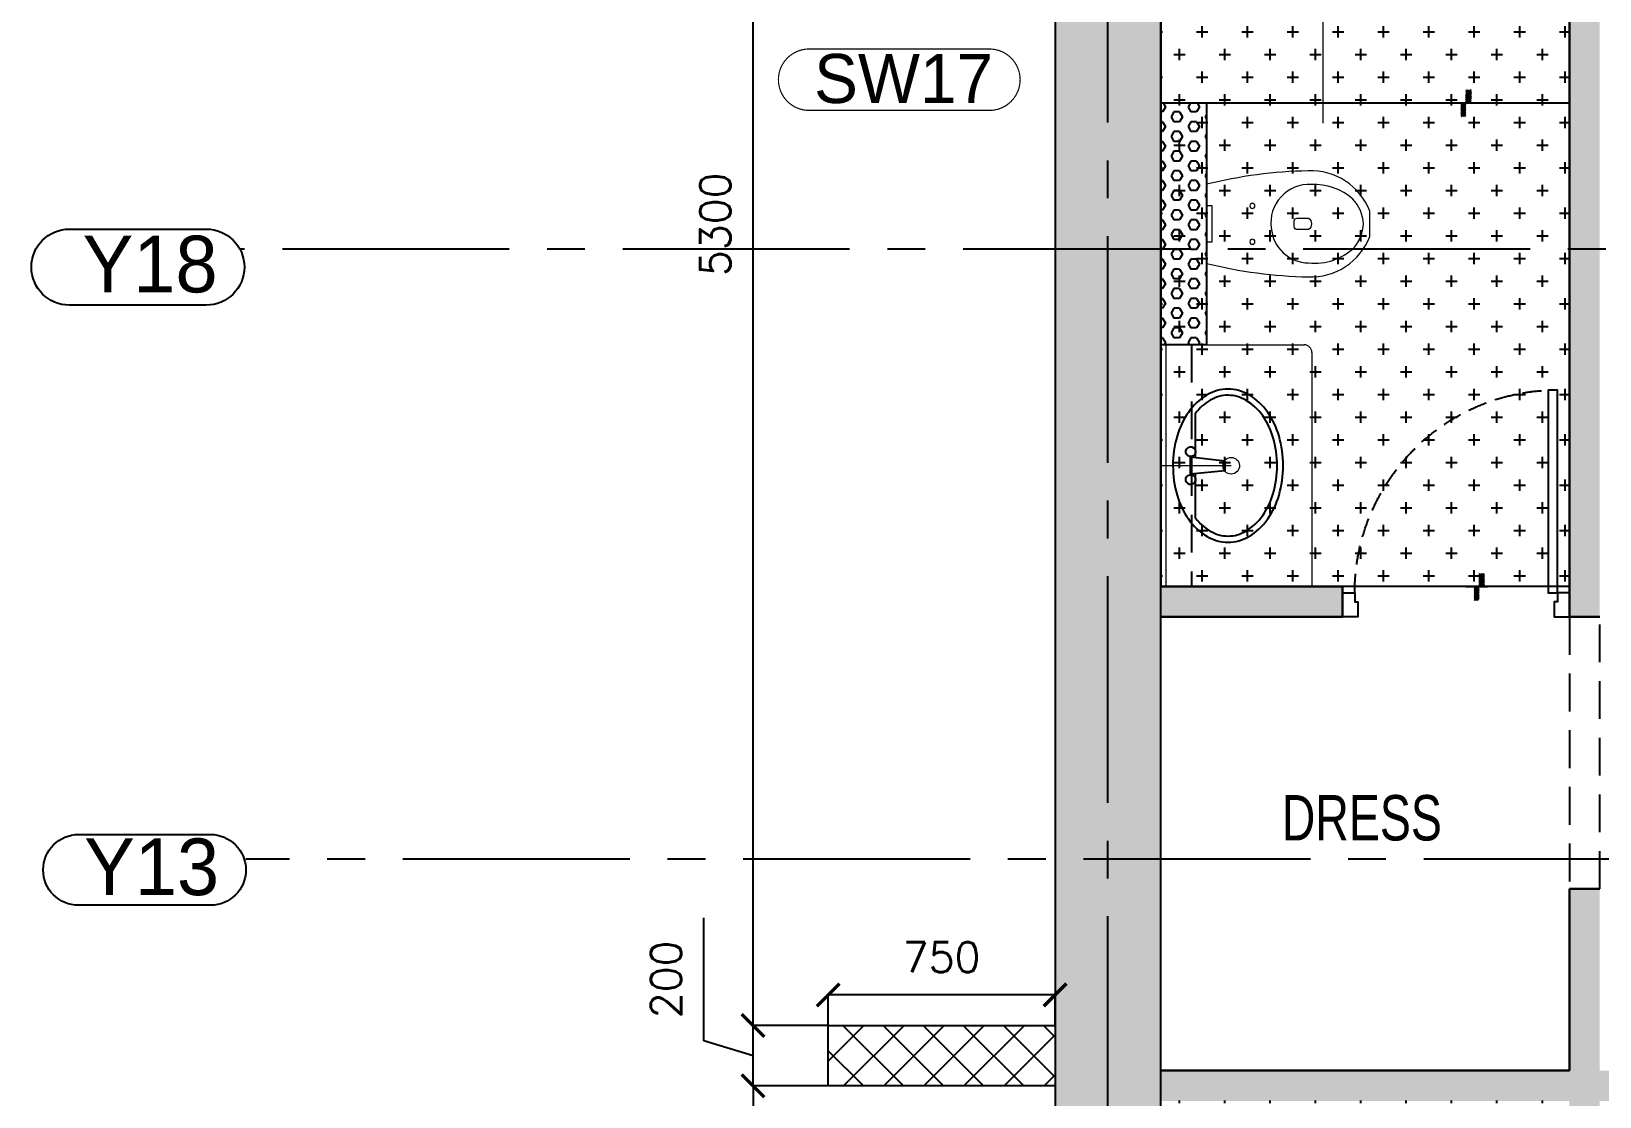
# Model space of a CAD drawing. Header units: millimetres. Extents: x 1181448 to 1317632, y -5734806 to -5633961.
# Drawn here: x 1181448 to 1186633, y -5714835 to -5711312 of the extents above; entities that cross this region are included whole.
import ezdxf

# ---------------------------------------------------------------- set-up
doc = ezdxf.new("R2010")
doc.units = ezdxf.units.MM
doc.header["$LTSCALE"] = 1000
doc.header["$MEASUREMENT"] = 0
for name, pattern in [('3BHK-A$1$( Hidden )', [0.375, 0.25, -0.125]), ('3BHK-A$1$AUDIT_D_120904163729-0', [0]), ('3BHK-A$1$HIDDEN', [0.375, 0.25, -0.125]), ('AUDIT_D_120904163729-0', [0]), ('T8(T9 IS SIMILAR) - TYPICAL FLOOR ELEVATION$1$AUDIT_D_120904163729-0', [0]), ('T8(T9 IS SIMILAR) - TYPICAL FLOOR ELEVATION$1$HIDDEN', [0.375, 0.25, -0.125]), ('T8_PROFILE SECTIONS$0$HIDDEN', [0.375, 0.25, -0.125]), ('T8_PROFILE SECTIONS$0$PHANTOM2', [1.25, 0.625, -0.125, 0.125, -0.125, 0.125, -0.125]), ('T8_REFUGE COLUMNS$0$AUDIT_D_120904163729-0', [0]), ('T8_REFUGE COLUMNS$0$CENTER2', [1.125, 0.75, -0.125, 0.125, -0.125])]:
    doc.linetypes.add(name, pattern=pattern)
doc.layers.get('0').update_dxf_attribs({"linetype": 'AUDIT_D_120904163729-0'})
for name, color, linetype in [('3BHK-A$0$$1$LEDGE WALL', 5, 'Continuous'), ('3BHK-A$0$A-DOOR-FULL', 2, 'Continuous'), ('3BHK-A$0$A-SANITARY', 2, 'Continuous'), ('3BHK-A$0$a-tile drop', 3, 'Continuous'), ('3BHK-A$0$APT PLANS-typ$0$TILEDROP', 3, 'Continuous'), ('3BHK-A$0$ELEV.', 5, 'Continuous'), ('3BHK-A$0$LEDGE WALL', 5, 'Continuous'), ('3BHK-A$1$A-HATCH -160', 251, '3BHK-A$1$AUDIT_D_120904163729-0'), ('3BHK-A$1$A-TOI SUNK 50MM', 8, 'Continuous'), ('3BHK-A$1$CUT-OUT', 49, 'Continuous'), ('A_dim', 1, 'Continuous'), ('T8(T9 IS SIMILAR) - REFUGE FLOOR$1$A_rail', 253, 'Continuous'), ('T8(T9 IS SIMILAR) - TYPICAL FLOOR ELEVATION$0$A-DIM', 1, 'T8(T9 IS SIMILAR) - TYPICAL FLOOR ELEVATION$1$AUDIT_D_120904163729-0'), ('T8(T9 IS SIMILAR) - TYPICAL FLOOR ELEVATION$1$A-WALL HATCH', 252, 'T8(T9 IS SIMILAR) - TYPICAL FLOOR ELEVATION$1$AUDIT_D_120904163729-0'), ('T8(T9 IS SIMILAR) - TYPICAL FLOOR ELEVATION$1$A-WALL-FEATURES', 6, 'T8(T9 IS SIMILAR) - TYPICAL FLOOR ELEVATION$1$AUDIT_D_120904163729-0'), ('T8_PROFILE SECTIONS$0$A-PROFILE SECTIONS', 81, 'T8_PROFILE SECTIONS$0$PHANTOM2'), ('T8_REFUGE COLUMNS$0$A-CENTERLINE', 193, 'T8_REFUGE COLUMNS$0$CENTER2'), ('T8_REFUGE COLUMNS$0$A-COLUMN GRID NUMBERING', 4, 'T8_REFUGE COLUMNS$0$AUDIT_D_120904163729-0'), ('T8_REFUGE COLUMNS$1$A-RCC COLS', 3, 'Continuous')]:
    doc.layers.add(name, color=color, linetype=linetype)
for name, color, linetype, lineweight in [('3BHK-A$0$a-Text', 4, 'Continuous', 0), ('3BHK-A$1$a-TOI-fixtures', 251, 'Continuous', 0), ('3BHK-A$1$A-WALL- 160', 6, 'Continuous', 30), ('T8(T9 IS SIMILAR) - REFUGE FLOOR$0$D&W', 8, 'Continuous', 25), ('T8_REFUGE COLUMNS$0$A-COLUMN NO size reduce', 81, 'Continuous', 25)]:
    doc.layers.add(name, color=color, linetype=linetype, lineweight=lineweight)
doc.layers.add('T8_REFUGE COLUMNS$0$COL-HATCH', color=7, linetype='Continuous', lineweight=25, true_color=0xa3a3a3)
doc.styles.add('3BHK-A$0$ARIAL ARROW', font='swisscl.ttf')
doc.styles.add('T8(T9 IS SIMILAR) - TYPICAL FLOOR ELEVATION$0$Romans 1', font='romans.shx', dxfattribs={"height": 100})
doc.styles.add('T8_REFUGE COLUMNS$0$STANDARD', font='GOTHIC.TTF')
doc.dimstyles.new('T8(T9 IS SIMILAR) - TYPICAL FLOOR ELEVATION$0$ALPINE S', dxfattribs={"dimscale": 0, "dimtxt": 100, "dimasz": 75, "dimexe": 0, "dimexo": 0, "dimgap": 75, "dimtad": 1, "dimdec": 0, "dimzin": 0, "dimdsep": 46, "dimtxsty": 'T8(T9 IS SIMILAR) - TYPICAL FLOOR ELEVATION$0$Romans 1', "dimblk": 'T8(T9 IS SIMILAR) - TYPICAL FLOOR ELEVATION$0$_ArchTick', "dimcen": 0.09, "dimclrd": 256, "dimclre": 256, "dimclrt": 7, "dimadec": 0, "dimazin": 0, "dimtfac": 1, "dimtdec": 0, "dimtofl": 0, "dimtmove": 1, "dimatfit": 0, "dimldrblk": 'T8(T9 IS SIMILAR) - TYPICAL FLOOR ELEVATION$0$_Open90', "dimfxl": 1, "dimtolj": 1, "dimtzin": 0, "dimarcsym": 0})

# ---------------------------------------------------------------- blocks, each defined once
blk = doc.blocks.new('T8_REFUGE COLUMNS')
at = {"layer": 'T8_REFUGE COLUMNS$0$COL-HATCH', "linetype": 'ByBlock'}
h = blk.add_hatch(color=256, dxfattribs=at)
h.dxf.hatch_style = 1
h.paths.add_polyline_path([(1184832.1, -5718799.9), (1185182.1, -5718799.9), (1185182.1, -5709299.9), (1184832.1, -5709299.9)])
at = {"layer": 'T8_REFUGE COLUMNS$0$A-CENTERLINE'}
for p, q in [((1185007.1, -5719488.7), (1185007.1, -5698299.6)), ((1223527.8, -5712032.4), (1182137.1, -5712032.4)), ((1229551.2, -5714049.9), (1182156.9, -5714049.9))]:
    blk.add_line(p, q, dxfattribs=at)
at = {"layer": 'T8_REFUGE COLUMNS$0$A-COLUMN GRID NUMBERING', "linetype": 'ByBlock'}
for points in [[(1181573.6, -5712217.4, -1), (1181573.6, -5711965.8), (1182026.1, -5711965.8, -1), (1182026.1, -5712217.4)], [(1181604.1, -5714202.5, -1), (1181604.1, -5713968.1), (1182039.7, -5713968.1, -1), (1182039.7, -5714202.5)]]:
    blk.add_lwpolyline(points, format="xyb", close=True, dxfattribs=at)
at = {"layer": 'T8_REFUGE COLUMNS$0$A-COLUMN NO size reduce', "linetype": 'ByBlock', "const_width": 3.9}
blk.add_lwpolyline([(1184019.1, -5711573.3, -1), (1184019.1, -5711370.1), (1184615, -5711370.1, -1), (1184615, -5711573.3)], format="xyb", close=True, dxfattribs=at)
at = {"layer": 'T8_REFUGE COLUMNS$1$A-RCC COLS', "linetype": 'ByBlock'}
blk.add_lwpolyline([(1184832.1, -5718799.9), (1185182.1, -5718799.9), (1185182.1, -5709299.9), (1184832.1, -5709299.9)], close=True, dxfattribs=at)
at = {"layer": 'T8_REFUGE COLUMNS$0$A-COLUMN GRID NUMBERING', "linetype": 'ByBlock', "char_height": 187.5, "attachment_point": 1, "style": 'T8_REFUGE COLUMNS$0$STANDARD'}
for s, insert in [('Y18', (1181617.4, -5711987.7)), ('Y13', (1181622.4, -5713981.4))]:
    blk.add_mtext_dynamic_manual_height_columns(s, width=444.685, gutter_width=500, heights=[0], dxfattribs=dict(at, insert=insert))
at = {"layer": 'T8_REFUGE COLUMNS$0$A-COLUMN NO size reduce', "linetype": 'ByBlock', "insert": (1184035.4, -5711386.4), "char_height": 162.5, "attachment_point": 1, "style": 'T8_REFUGE COLUMNS$0$STANDARD'}
blk.add_mtext_dynamic_manual_height_columns('SW17', width=444.685, gutter_width=500, heights=[0], dxfattribs=at)
blk = doc.blocks.new('*U452')
for points in [[(-710, 0), (-670, 0), (-670, 30), (-660, 30), (-660, 80), (-710, 80)], [(40, 0), (0, 0), (0, 30), (-10, 30), (-10, 80), (40, 80)], [(0, 0), (0, -670), (-30, -670), (-30, 0)]]:
    blk.add_lwpolyline(points, close=True)
at = {"color": 0, "linetype": 'ByBlock', "ltscale": 0.25}
blk.add_arc((1, 0.4), 671, 180.0347, 267.627, dxfattribs=at)
blk = doc.blocks.new('3BHK-A$0$EWC 1-flat-3')
at = {"layer": '3BHK-A$1$a-TOI-fixtures', "ltscale": 1.5}
blk.add_line((130.9, 0), (-130.9, 0), dxfattribs=at)
for points in [[(-130.9, 0, -0.055103), (-175.3, 336.2, -0.321827), (-41.6, 540), (41.6, 540, -0.321827), (175.3, 336.2, -0.055103), (130.9, 0, -27.681239)], [(-13.2, 214.3, -0.391448), (-129.3, 337.7, -0.224585), (-76.1, 489.9, -0.160675), (0, 518.7, -0.183016), (81.6, 484.1, -0.201424), (130, 346.4, -0.474507), (-13.2, 214.3, -2.927417)], [(-9.5, 290.2), (9.5, 290.2, 0.414214), (18.9, 299.7), (18.9, 337.6, 0.5), (-18.9, 337.6), (-18.9, 299.7, 0.414214), (-9.5, 290.2, 0.530498)]]:
    blk.add_lwpolyline(points, format="xyb", dxfattribs=at)
at = {"layer": '3BHK-A$1$a-TOI-fixtures'}
blk.add_lwpolyline([(-59.2, 0), (-59.2, 18.9), (59.2, 18.9), (59.2, 0)], close=True, dxfattribs=at)
at = {"layer": '3BHK-A$1$a-TOI-fixtures', "ltscale": 1.5}
for centre in [(-59.2, 151.6), (59.2, 151.6)]:
    blk.add_circle(centre, 8.31, dxfattribs=at)
blk = doc.blocks.new('3BHK-A$0$TILE DROP -x')
at = {"layer": '3BHK-A$0$APT PLANS-typ$0$TILEDROP'}
h = blk.add_hatch(dxfattribs=at)
h.set_pattern_fill('ACET-2D-ANSI31', color=8, scale=90, angle=90, style=0)
h.set_pattern_definition([(135, (-851695.914, 5365039.183), (-7.954951288, -7.954951288), [])])
h.paths.add_polyline_path([(-58324, -19206), (-58324, -19024), (-58262, -19024), (-58262, -19206)])
edge = h.paths.add_edge_path()
edge.add_line((-58324, -19381), (-58394, -19381))
edge.add_line((-58324, -19206), (-58324, -19381))
edge.add_line((-58393, -19206), (-58324, -19206))
edge.add_line((-58393, -19381), (-58393, -19206))
at = {"layer": '3BHK-A$0$APT PLANS-typ$0$TILEDROP', "color": 1}
blk.add_line((-58154, -19206), (-58434, -19206), dxfattribs=at)
at = {"layer": '3BHK-A$0$APT PLANS-typ$0$TILEDROP', "color": 20, "const_width": 10}
for points in [[(-58262, -19206), (-58262, -19024)], [(-58324, -19381), (-58324, -19206)], [(-58324, -19206), (-58262, -19206)]]:
    blk.add_lwpolyline(points, dxfattribs=at)
blk = doc.blocks.new('3BHK-A$0$WB1-flat-1')
at = {"layer": '3BHK-A$0$A-SANITARY', "color": 251, "ltscale": 1000}
for p, q in [((-1779491.7, 190118), (-1779491.7, 190265.4)), ((-1779507.9, 190061.5), (-1779507.9, 190121.4)), ((-1779394.5, 190106.8), (-1779507.9, 190119.9)), ((-1779394.5, 190074.4), (-1779507.9, 190063)), ((-1779491.7, 189917.5), (-1779491.7, 190064.6))]:
    blk.add_line(p, q, dxfattribs=at)
at = {"layer": '3BHK-A$0$A-SANITARY', "color": 251}
blk.add_line((-1779394.5, 190106.8), (-1779394.5, 190074.4), dxfattribs=at)
for centre, major_axis, start_param, end_param in [((-1779384.1, 190209.6), (130.8, -33.3), 1.820103, 2.357157), ((-1779384.1, 190209.6), (130.3, -35), 1.296313, 1.833367), ((-1779350.3, 190152.9), (193.2, -55.2), 2.386204, 2.812145), ((-1779350.3, 190152.9), (175.1, -44.6), 2.357412, 2.719312), ((-1779384.1, 190209.6), (109.6, -33.8), 1.870427, 2.407481), ((-1779384.1, 190209.6), (110.5, -30.5), 1.303226, 1.84028), ((-1779417.8, 190152.9), (175.5, -43.1), 0.84856, 1.274501), ((-1779417.8, 190152.9), (193.7, -53.5), 0.877554, 1.303495), ((-1779296.9, 190115.8), (257.2, -67.9), 2.791732, 3.118985), ((-1779471.3, 190115.8), (236.8, -65.9), 0.552139, 0.879393), ((-1779471.3, 190115.8), (256.4, -70.9), 0.550268, 0.877521), ((-1779212.5, 190091.4), (341.5, -92.8), 3.126498, 3.407047), ((-1779555.7, 190091.4), (320.9, -91.3), 0.277128, 0.557677), ((-1779555.7, 190091.4), (341.3, -93.5), 0.267352, 0.5479), ((-1779507.9, 190137.6), (15.5, -4.6), 0.024765, 6.30795), ((-1779212.5, 190091.4), (340.8, -95.1), -2.869466, -2.588917), ((-1779555.7, 190091.4), (321.9, -87.7), -0.014507, 0.266042), ((-1779555.7, 190091.4), (341.5, -92.8), -0.015048, 0.2655), ((-1779507.9, 190045.3), (15.8, -3.6), -0.04131853858723034, 6.241866768592355), ((-1779296.9, 190067.1), (256.3, -71.3), -2.589745, -2.262492), ((-1779471.3, 190067.1), (237.5, -63.4), -0.34704, -0.019787), ((-1779471.3, 190067.1), (256.9, -69.2), -0.344634, -0.017381), ((-1779417.8, 190030), (173.5, -50.3), -0.751557, -0.325616), ((-1779350.3, 190030), (194, -52.4), -2.26986, -1.84392), ((-1779350.3, 190030), (174.5, -46.9), -2.206968, -1.845068), ((-1779384.1, 189973.2), (110.6, -30.1), -1.842195, -1.305141), ((-1779384.1, 189973.2), (110.2, -31.7), -1.29052, -0.753466), ((-1779417.8, 190030), (193, -55.8), -0.752352, -0.326411), ((-1779384.1, 189973.2), (130.1, -35.9), -1.838416, -1.301362), ((-1779384.1, 189973.2), (130.7, -33.4), -1.320613, -0.783559)]:
    blk.add_ellipse(centre, major_axis=major_axis, ratio=1, start_param=start_param, end_param=end_param, dxfattribs=at)
blk = doc.blocks.new('3BHK-A$0$A$C4C1B68F2-flat-1')
at = {"layer": '3BHK-A$1$a-TOI-fixtures'}
for p, q in [((-412.9, 666.2, 0), (-412.9, -133.8)), ((-412.9, 666.2, 0.1), (60.4, 666.2, 0.1)), ((-397.8, 666.2, 0), (-397.8, -133.8)), ((85.4, 641.2, 0.1), (85.4, -133.8, 0.1)), ((-181.3, 266.2, 0), (-412.9, 266.2, 0)), ((-412.9, -133.8), (85.4, -133.8))]:
    blk.add_line(p, q, dxfattribs=at)
blk.add_arc((60.4, 641.2, 0.1), 25, 0, 90, dxfattribs=at)
blk.add_ellipse((-181.3, 266.2, 0), major_axis=(27.5, 0.4), ratio=1, dxfattribs=at)
at = {"layer": '3BHK-A$1$A-WALL- 160'}
blk.add_blockref('3BHK-A$0$WB1-flat-1', (1779192.5, -189825), dxfattribs=at)
blk = doc.blocks.new('3BHK-A')
at = {"layer": '3BHK-A$0$LEDGE WALL'}
h = blk.add_hatch(dxfattribs=at)
h.set_pattern_fill('HEX', color=8, scale=150, angle=180)
h.paths.add_polyline_path([(1185332.8, -5712348.5), (1185182.8, -5712348.5), (1185182.8, -5711548.5), (1185332.8, -5711548.5)])
at = {"layer": '3BHK-A$1$A-HATCH -160', "linetype": 'ByBlock'}
h = blk.add_hatch(dxfattribs=at)
h.set_pattern_fill('ZIGZAG', color=256, scale=250)
h.set_pattern_definition([(9e-15, (1e-08, 0), (31.25, 31.25), [31.25, -31.25]), (90, (31.25, 0), (-31.25, 31.25), [31.25, -31.25])])
h.paths.add_polyline_path([(1185182.8, -5714749.5), (1186532.7, -5714749.5), (1186532.7, -5714149.5), (1186632.7, -5714149.5), (1186632.7, -5714749.5), (1188712.7, -5714749.5), (1188712.7, -5714049.5), (1189032.5, -5714049.5), (1189032.5, -5714149.5), (1188812.7, -5714149.5), (1188812.7, -5715449.5), (1189032.5, -5715449.5), (1189032.5, -5715549.5), (1188712.7, -5715549.5), (1188712.7, -5714849.5), (1186632.7, -5714849.5), (1186632.7, -5715664.5), (1186532.7, -5715664.5), (1186532.7, -5714849.5), (1185182.8, -5714849.5)])
h.paths.add_polyline_path([(1185182.8, -5713249.5), (1185782.7, -5713249.5), (1185782.7, -5713149.5), (1185182.8, -5713149.5)])
h.paths.add_polyline_path([(1186532.7, -5710699.5), (1186632.7, -5710699.5), (1186632.7, -5713249.5), (1186532.7, -5713249.5)])
h.paths.add_polyline_path([(1186532.7, -5717399.5), (1186632.7, -5717399.5), (1186632.7, -5716414.5), (1186532.7, -5716414.5)])
h.paths.add_polyline_path([(1194902.2, -5715375), (1194082.3, -5715375), (1194082.3, -5715475), (1194902.2, -5715475)])
h.paths.add_polyline_path([(1195782.2, -5715375), (1196682.2, -5715375), (1196682.2, -5715475), (1195782.2, -5715475)])
h.paths.add_polyline_path([(1194132.5, -5714149.9), (1196532.4, -5714149.9), (1196532.4, -5714049.9), (1194132.5, -5714049.9)])
h.paths.add_polyline_path([(1197432.4, -5711800.2), (1197532.4, -5711800.2), (1197532.4, -5714149.9), (1197432.4, -5714149.9)])
h.paths.add_polyline_path([(1198282.4, -5714149.9), (1198958.7, -5714149.9), (1198958.7, -5714049.9), (1198282.4, -5714049.9)])
h.paths.add_polyline_path([(1196871.9, -5720208.6), (1196082.2, -5720209.7), (1196082.3, -5720109.7), (1196082.2, -5720109.7), (1196182.2, -5720109.7), (1196871.9, -5720108.6)])
h.paths.add_polyline_path([(1193397.2, -5709939.9), (1193882.3, -5709939.6), (1193882.3, -5710040.1), (1193397.3, -5710040.1)])
h.paths.add_polyline_path([(1186632.7, -5708554.7), (1187192.3, -5708554.8), (1187192.3, -5708654.7), (1186632.7, -5708654.7)])
h.paths.add_polyline_path([(1194182.3, -5715724), (1194082.3, -5715724), (1194082.3, -5715474), (1194182.3, -5715474)])
at = {"layer": '3BHK-A$1$A-TOI SUNK 50MM'}
h = blk.add_hatch(dxfattribs=at)
h.set_pattern_fill('CROSS', color=256, scale=300, style=0)
h.set_pattern_definition([(9e-15, (-0.65, 1286.84), (75, 75), [37.5, -112.5]), (90, (18.1, 1268.09), (-75, 75), [37.5, -112.5])])
h.paths.add_polyline_path([(1186532.7, -5713148.5), (1185182.4, -5713148.5), (1185182.4, -5710698.5), (1186532.7, -5710698.5)])
h.paths.add_polyline_path([(1185182.4, -5714848.6), (1186532.7, -5714848.6), (1186532.7, -5717398.5), (1185182.4, -5717398.5)])
at = {"layer": '3BHK-A$0$$1$LEDGE WALL', "linetype": '3BHK-A$1$( Hidden )', "ltscale": 0.5}
blk.add_line((1185282.8, -5712348.5, 0), (1185282.8, -5713148.5, 0), dxfattribs=at)
at = {"layer": '3BHK-A$0$ELEV.'}
blk.add_line((1185182.5, -5711548.5, -0.5), (1186532.7, -5711548.5, 0), dxfattribs=at)
at = {"layer": '3BHK-A$0$LEDGE WALL', "elevation": 0}
blk.add_lwpolyline([(1185332.8, -5712348.5), (1185182.8, -5712348.5), (1185182.8, -5711548.5), (1185332.8, -5711548.5)], close=True, dxfattribs=at)
at = {"layer": '3BHK-A$1$A-TOI SUNK 50MM'}
blk.add_line((1186532.7, -5713148.5, 0), (1185782.7, -5713148.5, 0), dxfattribs=at)
at = {"layer": '3BHK-A$1$A-TOI SUNK 50MM', "elevation": 0}
blk.add_lwpolyline([(1186532.7, -5713148.5), (1185182.4, -5713148.5), (1185182.4, -5710698.5), (1186532.7, -5710698.5)], close=True, dxfattribs=at)
at = {"layer": '3BHK-A$1$A-WALL- 160', "linetype": 'ByBlock'}
for p, q in [((1186532.7, -5713248.5, 0), (1186532.7, -5710698.5, 0)), ((1185782.7, -5713148.5, 0), (1185182.8, -5713148.5, 0)), ((1185782.7, -5713248.5, 0), (1185782.7, -5713148.5, 0)), ((1185782.7, -5713248.5, 0), (1185182.8, -5713248.5, 0)), ((1186632.7, -5713248.5, 0), (1186532.7, -5713248.5, 0)), ((1186632.7, -5714148.5, 0), (1186532.7, -5714148.5, 0)), ((1186532.7, -5714148.5, 0), (1186532.7, -5714748.5, 0)), ((1186532.7, -5714748.5, 0), (1185182.8, -5714748.5, 0))]:
    blk.add_line(p, q, dxfattribs=at)
at = {"layer": '3BHK-A$1$CUT-OUT', "linetype": '3BHK-A$1$HIDDEN', "ltscale": 0.5, "elevation": 0}
blk.add_lwpolyline([(1186532.7, -5714148.5), (1186632.7, -5714148.5), (1186632.7, -5713248.5), (1186532.7, -5713248.5)], close=True, dxfattribs=at)
at = {"layer": '3BHK-A$0$A-DOOR-FULL', "linetype": '3BHK-A$1$HIDDEN', "xscale": -1, "rotation": 180}
blk.add_blockref('*U452', (1186492.7, -5713168.5, 0), dxfattribs=at)
at = {"layer": '3BHK-A$0$a-tile drop', "xscale": 0.25, "yscale": 0.25, "zscale": 0.25, "rotation": 180}
for p in [(1171609.7, -5716349.9, 0), (1171653, -5717949.9, 0)]:
    blk.add_blockref('3BHK-A$0$TILE DROP -x', p, dxfattribs=at)
at = {"layer": '3BHK-A$1$a-TOI-fixtures', "extrusion": (0, 0, -1), "zscale": -0.9999999999999998, "rotation": 90}
blk.add_blockref('3BHK-A$0$EWC 1-flat-3', (-1185332.8, -5711948.5, -0.1), dxfattribs=at)
at = {"layer": '3BHK-A$1$a-TOI-fixtures'}
blk.add_blockref('3BHK-A$0$A$C4C1B68F2-flat-1', (1185595.7, -5713014.7), dxfattribs=at)
at = {"layer": '3BHK-A$0$a-Text', "style": '3BHK-A$0$ARIAL ARROW'}
blk.add_text('DRESS', height=150, dxfattribs=at).set_placement((1185581.5, -5713987.9, 0))
blk = doc.blocks.new('T8(T9 IS SIMILAR) - TYPICAL FLOOR ELEVATION$0$_ArchTick')
at = {"color": 0, "linetype": 'ByBlock', "const_width": 0.15}
blk.add_lwpolyline([(-0.5, -0.5), (0.5, 0.5)], dxfattribs=at)
blk = doc.blocks.new('*D2269')
at = {"layer": 'T8(T9 IS SIMILAR) - TYPICAL FLOOR ELEVATION$0$A-DIM', "linetype": 'T8(T9 IS SIMILAR) - TYPICAL FLOOR ELEVATION$1$HIDDEN', "lineweight": -2, "transparency": 16777216}
for p, q in [((1184082.1, -5714599.9), (1184082.1, -5714499.1)), ((1184832.1, -5714599.9), (1184832.1, -5714499.1))]:
    blk.add_line(p, q, dxfattribs=at)
at = {"layer": 'T8(T9 IS SIMILAR) - TYPICAL FLOOR ELEVATION$0$A-DIM', "lineweight": -2, "transparency": 16777216}
blk.add_line((1184832.1, -5714499.1), (1184082.1, -5714499.1), dxfattribs=at)
at = {"layer": 'T8(T9 IS SIMILAR) - TYPICAL FLOOR ELEVATION$0$A-DIM', "linetype": 'ByBlock', "lineweight": -2, "transparency": 16777216, "xscale": 75, "yscale": 75, "zscale": 75, "rotation": 180}
blk.add_blockref('T8(T9 IS SIMILAR) - TYPICAL FLOOR ELEVATION$0$_ArchTick', (1184082.1, -5714499.1), dxfattribs=at)
at = {"layer": 'T8(T9 IS SIMILAR) - TYPICAL FLOOR ELEVATION$0$A-DIM', "linetype": 'ByBlock', "lineweight": -2, "transparency": 16777216, "xscale": 75, "yscale": 75, "zscale": 75}
blk.add_blockref('T8(T9 IS SIMILAR) - TYPICAL FLOOR ELEVATION$0$_ArchTick', (1184832.1, -5714499.1), dxfattribs=at)
at = {"layer": 'T8(T9 IS SIMILAR) - TYPICAL FLOOR ELEVATION$0$A-DIM', "color": 7, "linetype": 'ByBlock', "transparency": 16777216, "insert": (1184457.1, -5714374.1), "char_height": 100, "attachment_point": 5, "style": 'T8(T9 IS SIMILAR) - TYPICAL FLOOR ELEVATION$0$Romans 1'}
blk.add_mtext('\\A1;750', dxfattribs=at)
blk = doc.blocks.new('T8(T9 IS SIMILAR) - TYPICAL FLOOR ELEVATION$0$_Open90')
at = {"color": 0, "linetype": 'ByBlock', "lineweight": -2}
for p, q in [((0, 0), (-1, 0)), ((-0.5, 0.5), (0, 0)), ((0, 0), (-0.5, -0.5))]:
    blk.add_line(p, q, dxfattribs=at)
blk = doc.blocks.new('*D2270')
at = {"layer": 'T8(T9 IS SIMILAR) - TYPICAL FLOOR ELEVATION$0$A-DIM', "lineweight": -2, "transparency": 16777216}
for p, q in [((1183671.1, -5714651.1), (1183671.1, -5714244)), ((1183833.6, -5714599.9), (1183833.6, -5714524.9)), ((1183833.6, -5714799.9), (1183833.6, -5714599.9)), ((1183833.6, -5714699.9), (1183671.1, -5714651.1)), ((1183833.6, -5714799.9), (1183833.6, -5714874.9))]:
    blk.add_line(p, q, dxfattribs=at)
at = {"layer": 'T8(T9 IS SIMILAR) - TYPICAL FLOOR ELEVATION$0$A-DIM', "linetype": 'T8(T9 IS SIMILAR) - TYPICAL FLOOR ELEVATION$1$HIDDEN', "lineweight": -2, "transparency": 16777216}
for p, q in [((1184082.1, -5714599.9), (1183833.6, -5714599.9)), ((1184082.1, -5714799.9), (1183833.6, -5714799.9))]:
    blk.add_line(p, q, dxfattribs=at)
at = {"layer": 'T8(T9 IS SIMILAR) - TYPICAL FLOOR ELEVATION$0$A-DIM', "linetype": 'ByBlock', "lineweight": -2, "transparency": 16777216, "xscale": 75, "yscale": 75, "zscale": 75}
for p, rotation in [((1183833.6, -5714599.9), 270), ((1183833.6, -5714799.9), 90)]:
    blk.add_blockref('T8(T9 IS SIMILAR) - TYPICAL FLOOR ELEVATION$0$_ArchTick', p, dxfattribs=dict(at, rotation=rotation))
at = {"layer": 'T8(T9 IS SIMILAR) - TYPICAL FLOOR ELEVATION$0$A-DIM', "color": 7, "linetype": 'ByBlock', "transparency": 16777216, "insert": (1183546.1, -5714447.5), "char_height": 100, "attachment_point": 5, "rotation": 90, "style": 'T8(T9 IS SIMILAR) - TYPICAL FLOOR ELEVATION$0$Romans 1'}
blk.add_mtext('\\A1;200', dxfattribs=at)
blk = doc.blocks.new('*D2271')
at = {"layer": 'T8(T9 IS SIMILAR) - TYPICAL FLOOR ELEVATION$0$A-DIM', "linetype": 'T8(T9 IS SIMILAR) - TYPICAL FLOOR ELEVATION$1$HIDDEN', "lineweight": -2, "transparency": 16777216}
for p, q in [((1184832.1, -5709299.9), (1183833.6, -5709299.9)), ((1184082.1, -5714599.9), (1183833.6, -5714599.9))]:
    blk.add_line(p, q, dxfattribs=at)
at = {"layer": 'T8(T9 IS SIMILAR) - TYPICAL FLOOR ELEVATION$0$A-DIM', "lineweight": -2, "transparency": 16777216}
blk.add_line((1183833.6, -5714599.9), (1183833.6, -5709299.9), dxfattribs=at)
at = {"layer": 'T8(T9 IS SIMILAR) - TYPICAL FLOOR ELEVATION$0$A-DIM', "linetype": 'ByBlock', "lineweight": -2, "transparency": 16777216, "xscale": 75, "yscale": 75, "zscale": 75}
for p, rotation in [((1183833.6, -5709299.9), 90), ((1183833.6, -5714599.9), 270)]:
    blk.add_blockref('T8(T9 IS SIMILAR) - TYPICAL FLOOR ELEVATION$0$_ArchTick', p, dxfattribs=dict(at, rotation=rotation))
at = {"layer": 'T8(T9 IS SIMILAR) - TYPICAL FLOOR ELEVATION$0$A-DIM', "color": 7, "linetype": 'ByBlock', "transparency": 16777216, "insert": (1183708.6, -5711949.9), "char_height": 100, "attachment_point": 5, "rotation": 90, "style": 'T8(T9 IS SIMILAR) - TYPICAL FLOOR ELEVATION$0$Romans 1'}
blk.add_mtext('\\A1;5300', dxfattribs=at)
blk = doc.blocks.new('T8_PROFILE SECTIONS$0$MH')
at = {"layer": 'T8_PROFILE SECTIONS$0$A-PROFILE SECTIONS', "linetype": 'T8_PROFILE SECTIONS$0$HIDDEN', "ltscale": 2}
h = blk.add_hatch(color=256, dxfattribs=at)
h.dxf.hatch_style = 1
h.paths.add_polyline_path([(1140339.1, -5697424.8), (1140519.9, -5697528.1), (1140339.1, -5697631.3)])
at = {"layer": 'T8_PROFILE SECTIONS$0$A-PROFILE SECTIONS', "linetype": 'T8_PROFILE SECTIONS$0$HIDDEN', "ltscale": 2, "const_width": 5}
blk.add_lwpolyline([(1140339.1, -5697424.8), (1140339.1, -5697424.8), (1140519.9, -5697528.1), (1140339.1, -5697631.3)], close=True, dxfattribs=at)
blk.add_lwpolyline([(1140339.1, -5697424.8), (1140339.1, -5700565.7)], dxfattribs=at)
blk = doc.blocks.new('PROFILE SECTION LINE T9')
at = {"layer": 'T8_PROFILE SECTIONS$0$A-PROFILE SECTIONS', "linetype": 'ByBlock', "xscale": -1}
blk.add_blockref('T8_PROFILE SECTIONS$0$MH', (1140339.1, 5700565.7), dxfattribs=at)
blk = doc.blocks.new('T8(T9 IS SIMILAR) - TYPICAL FLOOR ELEVATION')
at = {"layer": 'T8(T9 IS SIMILAR) - TYPICAL FLOOR ELEVATION$1$A-WALL HATCH', "linetype": 'ByBlock'}
h = blk.add_hatch(dxfattribs=at)
h.set_pattern_fill('ANSI37', color=256, scale=750, angle=90)
h.set_pattern_definition([(135, (-4500972.9, -6862799.35), (-66.2912607, -66.2912607), []), (225, (-4500972.9, -6862799.35), (66.2912607, -66.2912607), [])])
h.paths.add_polyline_path([(1184082.1, -5714799.9), (1184082.1, -5714599.9), (1184832.1, -5714599.9), (1184832.1, -5714799.9)])
at = {"layer": 'T8(T9 IS SIMILAR) - TYPICAL FLOOR ELEVATION$1$A-WALL-FEATURES', "linetype": 'ByBlock'}
blk.add_lwpolyline([(1184082.1, -5714799.9), (1184082.1, -5714599.9), (1184832.1, -5714599.9), (1184832.1, -5714799.9)], close=True, dxfattribs=at)
at = {"layer": 'T8(T9 IS SIMILAR) - TYPICAL FLOOR ELEVATION$0$A-DIM', "linetype": 'ByBlock'}
for base, p1, p2, angle, picture, middle in [((1183833.6, -5709299.9), (1184082.1, -5714599.9, 0.3), (1184832.1, -5709299.9), 90, '*D2271', (1183708.6, -5711949.9)), ((1183833.6, -5714599.9), (1184082.1, -5714799.9), (1184082.1, -5714599.9), 90, '*D2270', (1183546.1, -5714576.1)), ((1184082.1, -5714499.1, 0.3), (1184832.1, -5714599.9, 0.3), (1184082.1, -5714599.9, 0.3), 0, '*D2269', (1184457.1, -5714374.1, 0.3))]:
    dim = blk.add_linear_dim(base=base, p1=p1, p2=p2, angle=angle, dimstyle='T8(T9 IS SIMILAR) - TYPICAL FLOOR ELEVATION$0$ALPINE S', override={"dimscale": 1, "dimfxl": 5, "dimarcsym": 1}, dxfattribs=at)
    dim.commit()
    dim.dimension.update_dxf_attribs({"geometry": picture, "text_midpoint": middle})
blk = doc.blocks.new('T8(T9 IS SIMILAR) - REFUGE FLOOR')
at = {"layer": 'T8(T9 IS SIMILAR) - REFUGE FLOOR$0$D&W', "linetype": 'ByBlock'}
blk.add_blockref('3BHK-A', (0, 0), dxfattribs=at)
at = {"layer": 'T8(T9 IS SIMILAR) - REFUGE FLOOR$1$A_rail', "linetype": 'ByBlock'}
blk.add_blockref('T8_REFUGE COLUMNS', (0, 0), dxfattribs=at)
blk.add_blockref('T8(T9 IS SIMILAR) - TYPICAL FLOOR ELEVATION', (0, 0), dxfattribs=at)

msp = doc.modelspace()

# ---------------------------------------------------------------- block references
at = {"layer": 'A_dim', "linetype": 'ByBlock'}
msp.add_blockref('T8(T9 IS SIMILAR) - REFUGE FLOOR', (0, 0), dxfattribs=at)

# ---------------------------------------------------------------- next in the draw order: block references
at = {"layer": 'T8_PROFILE SECTIONS$0$A-PROFILE SECTIONS', "linetype": 'ByBlock'}
msp.add_blockref('PROFILE SECTION LINE T9', (1185718.2, -5711615.8, 0), dxfattribs=at)

doc.saveas('drawing.dxf')
